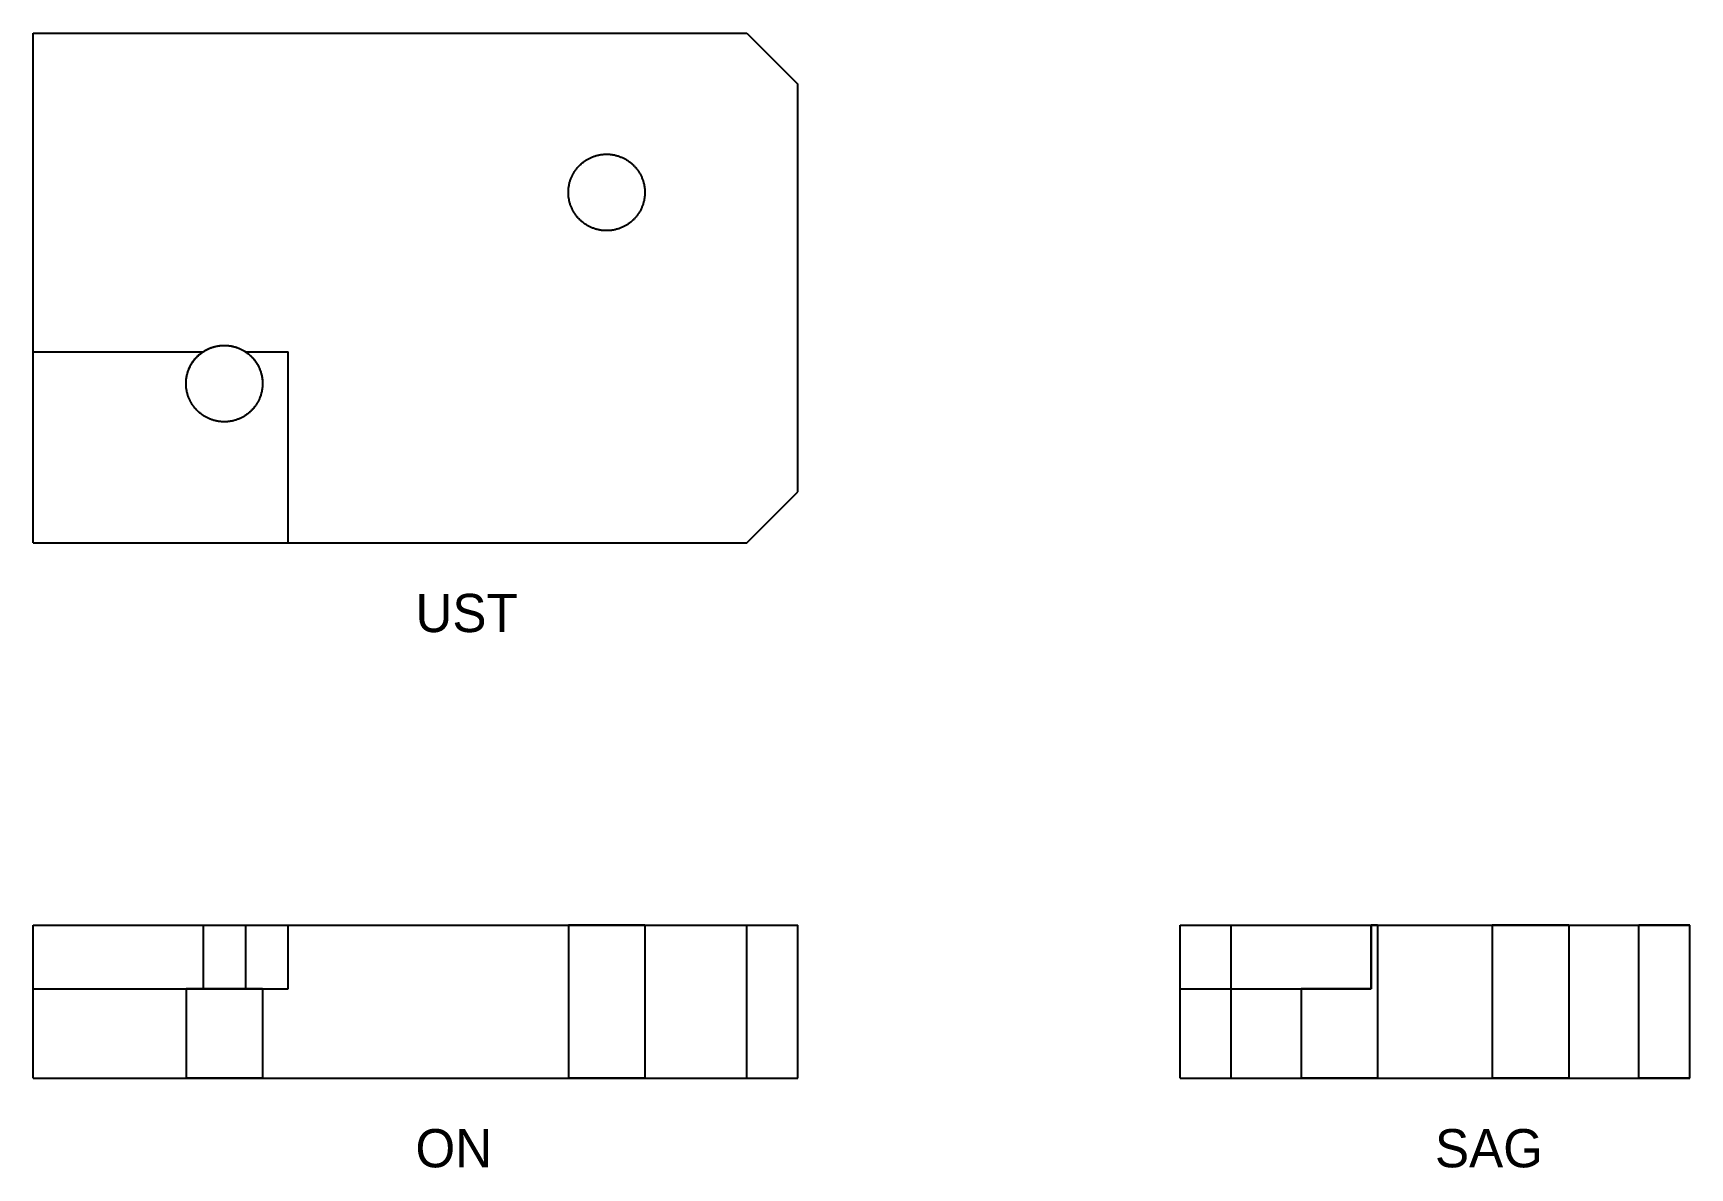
# Model space of a CAD drawing. Header units: metres. Extents: x 0 to 260, y -14 to 164.
import ezdxf

# ---------------------------------------------------------------- set-up
doc = ezdxf.new("R2010")
doc.units = ezdxf.units.M
doc.layers.add('GORUNEN', color=7, linetype='Continuous')
doc.layers.add('YAZI', color=7, linetype='Continuous')

msp = doc.modelspace()

# ---------------------------------------------------------------- linework, layer by layer
at = {"layer": 'GORUNEN'}
for points in [[(0, 114), (0, 164)], [(0, 164), (112, 164)], [(0, 84), (0, 164)], [(0, 164), (112, 164)], [(112, 164), (120, 156)], [(112, 164), (120, 156)], [(120, 92), (120, 156)], [(120, 92), (120, 156)], [(84, 139), (84, 139.12), (84, 139.24), (84.01, 139.36), (84.02, 139.48), (84.03, 139.6), (84.04, 139.72), (84.06, 139.84), (84.08, 139.95), (84.1, 140.07), (84.12, 140.19), (84.14, 140.31), (84.17, 140.42), (84.2, 140.54), (84.23, 140.65), (84.27, 140.77), (84.3, 140.88), (84.34, 141), (84.38, 141.11), (84.43, 141.22), (84.47, 141.33), (84.52, 141.44), (84.57, 141.55), (84.62, 141.66), (84.67, 141.76), (84.73, 141.87), (84.79, 141.97), (84.85, 142.08), (84.91, 142.18), (84.98, 142.28), (85.04, 142.38), (85.11, 142.48), (85.18, 142.57), (85.25, 142.67), (85.33, 142.76), (85.4, 142.86), (85.48, 142.95), (85.56, 143.04), (85.64, 143.12), (85.73, 143.21), (85.81, 143.3), (85.9, 143.38), (85.99, 143.46), (86.07, 143.54), (86.17, 143.62), (86.26, 143.69), (86.35, 143.76), (86.45, 143.84), (86.55, 143.91), (86.64, 143.97), (86.74, 144.04), (86.85, 144.1), (86.95, 144.17), (87.05, 144.23), (87.16, 144.28), (87.26, 144.34), (87.37, 144.39), (87.48, 144.44), (87.59, 144.49), (87.7, 144.54), (87.81, 144.59), (87.92, 144.63), (88.03, 144.67), (88.15, 144.71), (88.26, 144.74), (88.37, 144.78), (88.49, 144.81), (88.61, 144.84), (88.72, 144.86), (88.84, 144.89), (88.96, 144.91), (89.08, 144.93), (89.19, 144.95), (89.31, 144.96), (89.43, 144.97), (89.55, 144.98), (89.67, 144.99), (89.79, 145), (89.91, 145), (90.03, 145), (90.15, 145), (90.27, 144.99), (90.39, 144.99), (90.51, 144.98), (90.63, 144.97), (90.75, 144.95), (90.86, 144.94), (90.98, 144.92), (91.1, 144.9), (91.22, 144.88), (91.34, 144.85), (91.45, 144.82), (91.57, 144.79), (91.68, 144.76), (91.8, 144.72), (91.91, 144.69), (92.02, 144.65), (92.14, 144.61), (92.25, 144.56), (92.36, 144.52), (92.47, 144.47), (92.58, 144.42), (92.68, 144.37), (92.79, 144.31), (92.9, 144.25), (93, 144.2), (93.1, 144.14), (93.2, 144.07), (93.31, 144.01), (93.4, 143.94), (93.5, 143.87), (93.6, 143.8), (93.69, 143.73), (93.79, 143.65), (93.88, 143.58), (93.97, 143.5), (94.06, 143.42), (94.15, 143.34), (94.23, 143.25), (94.32, 143.17), (94.4, 143.08), (94.48, 142.99), (94.56, 142.9), (94.63, 142.81), (94.71, 142.72), (94.78, 142.62), (94.85, 142.53), (94.92, 142.43), (94.99, 142.33), (95.06, 142.23), (95.12, 142.13), (95.18, 142.03), (95.24, 141.92), (95.3, 141.82), (95.35, 141.71), (95.41, 141.6), (95.46, 141.49), (95.51, 141.39), (95.55, 141.28), (95.6, 141.16), (95.64, 141.05), (95.68, 140.94), (95.72, 140.83), (95.75, 140.71), (95.78, 140.6), (95.81, 140.48), (95.84, 140.36), (95.87, 140.25), (95.89, 140.13), (95.91, 140.01), (95.93, 139.89), (95.95, 139.78), (95.96, 139.66), (95.98, 139.54), (95.99, 139.42), (95.99, 139.3), (96, 139.18), (96, 139.06), (96, 138.94), (96, 138.82), (95.99, 138.7), (95.99, 138.58), (95.98, 138.46), (95.96, 138.34), (95.95, 138.22), (95.93, 138.11), (95.91, 137.99), (95.89, 137.87), (95.87, 137.75), (95.84, 137.64), (95.81, 137.52), (95.78, 137.4), (95.75, 137.29), (95.72, 137.17), (95.68, 137.06), (95.64, 136.95), (95.6, 136.84), (95.55, 136.72), (95.51, 136.61), (95.46, 136.51), (95.41, 136.4), (95.35, 136.29), (95.3, 136.18), (95.24, 136.08), (95.18, 135.97), (95.12, 135.87), (95.06, 135.77), (94.99, 135.67), (94.92, 135.57), (94.85, 135.47), (94.78, 135.38), (94.71, 135.28), (94.63, 135.19), (94.56, 135.1), (94.48, 135.01), (94.4, 134.92), (94.32, 134.83), (94.23, 134.75), (94.15, 134.66), (94.06, 134.58), (93.97, 134.5), (93.88, 134.42), (93.79, 134.35), (93.69, 134.27), (93.6, 134.2), (93.5, 134.13), (93.4, 134.06), (93.31, 133.99), (93.2, 133.93), (93.1, 133.86), (93, 133.8), (92.9, 133.75), (92.79, 133.69), (92.68, 133.63), (92.58, 133.58), (92.47, 133.53), (92.36, 133.48), (92.25, 133.44), (92.14, 133.39), (92.02, 133.35), (91.91, 133.31), (91.8, 133.28), (91.68, 133.24), (91.57, 133.21), (91.45, 133.18), (91.34, 133.15), (91.22, 133.12), (91.1, 133.1), (90.98, 133.08), (90.86, 133.06), (90.75, 133.05), (90.63, 133.03), (90.51, 133.02), (90.39, 133.01), (90.27, 133.01), (90.15, 133), (90.03, 133), (89.91, 133), (89.79, 133), (89.67, 133.01), (89.55, 133.02), (89.43, 133.03), (89.31, 133.04), (89.19, 133.05), (89.08, 133.07), (88.96, 133.09), (88.84, 133.11), (88.72, 133.14), (88.61, 133.16), (88.49, 133.19), (88.37, 133.22), (88.26, 133.26), (88.15, 133.29), (88.03, 133.33), (87.92, 133.37), (87.81, 133.41), (87.7, 133.46), (87.59, 133.51), (87.48, 133.56), (87.37, 133.61), (87.26, 133.66), (87.16, 133.72), (87.05, 133.77), (86.95, 133.83), (86.85, 133.9), (86.74, 133.96), (86.64, 134.03), (86.55, 134.09), (86.45, 134.16), (86.35, 134.24), (86.26, 134.31), (86.17, 134.38), (86.07, 134.46), (85.99, 134.54), (85.9, 134.62), (85.81, 134.7), (85.73, 134.79), (85.64, 134.88), (85.56, 134.96), (85.48, 135.05), (85.4, 135.14), (85.33, 135.24), (85.25, 135.33), (85.18, 135.43), (85.11, 135.52), (85.04, 135.62), (84.98, 135.72), (84.91, 135.82), (84.85, 135.92), (84.79, 136.03), (84.73, 136.13), (84.67, 136.24), (84.62, 136.34), (84.57, 136.45), (84.52, 136.56), (84.47, 136.67), (84.43, 136.78), (84.38, 136.89), (84.34, 137), (84.3, 137.12), (84.27, 137.23), (84.23, 137.35), (84.2, 137.46), (84.17, 137.58), (84.14, 137.69), (84.12, 137.81), (84.1, 137.93), (84.08, 138.05), (84.06, 138.16), (84.04, 138.28), (84.03, 138.4), (84.02, 138.52), (84.01, 138.64), (84, 138.76), (84, 138.88), (84, 139)], [(84, 139), (84, 139.12), (84, 139.24), (84.01, 139.36), (84.02, 139.48), (84.03, 139.6), (84.04, 139.72), (84.06, 139.84), (84.08, 139.95), (84.1, 140.07), (84.12, 140.19), (84.14, 140.31), (84.17, 140.42), (84.2, 140.54), (84.23, 140.65), (84.27, 140.77), (84.3, 140.88), (84.34, 141), (84.38, 141.11), (84.43, 141.22), (84.47, 141.33), (84.52, 141.44), (84.57, 141.55), (84.62, 141.66), (84.67, 141.76), (84.73, 141.87), (84.79, 141.97), (84.85, 142.08), (84.91, 142.18), (84.98, 142.28), (85.04, 142.38), (85.11, 142.48), (85.18, 142.57), (85.25, 142.67), (85.33, 142.76), (85.4, 142.86), (85.48, 142.95), (85.56, 143.04), (85.64, 143.12), (85.73, 143.21), (85.81, 143.3), (85.9, 143.38), (85.99, 143.46), (86.07, 143.54), (86.17, 143.62), (86.26, 143.69), (86.35, 143.76), (86.45, 143.84), (86.55, 143.91), (86.64, 143.97), (86.74, 144.04), (86.85, 144.1), (86.95, 144.17), (87.05, 144.23), (87.16, 144.28), (87.26, 144.34), (87.37, 144.39), (87.48, 144.44), (87.59, 144.49), (87.7, 144.54), (87.81, 144.59), (87.92, 144.63), (88.03, 144.67), (88.15, 144.71), (88.26, 144.74), (88.37, 144.78), (88.49, 144.81), (88.61, 144.84), (88.72, 144.86), (88.84, 144.89), (88.96, 144.91), (89.08, 144.93), (89.19, 144.95), (89.31, 144.96), (89.43, 144.97), (89.55, 144.98), (89.67, 144.99), (89.79, 145), (89.91, 145), (90.03, 145), (90.15, 145), (90.27, 144.99), (90.39, 144.99), (90.51, 144.98), (90.63, 144.97), (90.75, 144.95), (90.86, 144.94), (90.98, 144.92), (91.1, 144.9), (91.22, 144.88), (91.34, 144.85), (91.45, 144.82), (91.57, 144.79), (91.68, 144.76), (91.8, 144.72), (91.91, 144.69), (92.02, 144.65), (92.14, 144.61), (92.25, 144.56), (92.36, 144.52), (92.47, 144.47), (92.58, 144.42), (92.68, 144.37), (92.79, 144.31), (92.9, 144.25), (93, 144.2), (93.1, 144.14), (93.2, 144.07), (93.31, 144.01), (93.4, 143.94), (93.5, 143.87), (93.6, 143.8), (93.69, 143.73), (93.79, 143.65), (93.88, 143.58), (93.97, 143.5), (94.06, 143.42), (94.15, 143.34), (94.23, 143.25), (94.32, 143.17), (94.4, 143.08), (94.48, 142.99), (94.56, 142.9), (94.63, 142.81), (94.71, 142.72), (94.78, 142.62), (94.85, 142.53), (94.92, 142.43), (94.99, 142.33), (95.06, 142.23), (95.12, 142.13), (95.18, 142.03), (95.24, 141.92), (95.3, 141.82), (95.35, 141.71), (95.41, 141.6), (95.46, 141.49), (95.51, 141.39), (95.55, 141.28), (95.6, 141.16), (95.64, 141.05), (95.68, 140.94), (95.72, 140.83), (95.75, 140.71), (95.78, 140.6), (95.81, 140.48), (95.84, 140.36), (95.87, 140.25), (95.89, 140.13), (95.91, 140.01), (95.93, 139.89), (95.95, 139.78), (95.96, 139.66), (95.98, 139.54), (95.99, 139.42), (95.99, 139.3), (96, 139.18), (96, 139.06), (96, 138.94), (96, 138.82), (95.99, 138.7), (95.99, 138.58), (95.98, 138.46), (95.96, 138.34), (95.95, 138.22), (95.93, 138.11), (95.91, 137.99), (95.89, 137.87), (95.87, 137.75), (95.84, 137.64), (95.81, 137.52), (95.78, 137.4), (95.75, 137.29), (95.72, 137.17), (95.68, 137.06), (95.64, 136.95), (95.6, 136.84), (95.55, 136.72), (95.51, 136.61), (95.46, 136.51), (95.41, 136.4), (95.35, 136.29), (95.3, 136.18), (95.24, 136.08), (95.18, 135.97), (95.12, 135.87), (95.06, 135.77), (94.99, 135.67), (94.92, 135.57), (94.85, 135.47), (94.78, 135.38), (94.71, 135.28), (94.63, 135.19), (94.56, 135.1), (94.48, 135.01), (94.4, 134.92), (94.32, 134.83), (94.23, 134.75), (94.15, 134.66), (94.06, 134.58), (93.97, 134.5), (93.88, 134.42), (93.79, 134.35), (93.69, 134.27), (93.6, 134.2), (93.5, 134.13), (93.4, 134.06), (93.31, 133.99), (93.2, 133.93), (93.1, 133.86), (93, 133.8), (92.9, 133.75), (92.79, 133.69), (92.68, 133.63), (92.58, 133.58), (92.47, 133.53), (92.36, 133.48), (92.25, 133.44), (92.14, 133.39), (92.02, 133.35), (91.91, 133.31), (91.8, 133.28), (91.68, 133.24), (91.57, 133.21), (91.45, 133.18), (91.34, 133.15), (91.22, 133.12), (91.1, 133.1), (90.98, 133.08), (90.86, 133.06), (90.75, 133.05), (90.63, 133.03), (90.51, 133.02), (90.39, 133.01), (90.27, 133.01), (90.15, 133), (90.03, 133), (89.91, 133), (89.79, 133), (89.67, 133.01), (89.55, 133.02), (89.43, 133.03), (89.31, 133.04), (89.19, 133.05), (89.08, 133.07), (88.96, 133.09), (88.84, 133.11), (88.72, 133.14), (88.61, 133.16), (88.49, 133.19), (88.37, 133.22), (88.26, 133.26), (88.15, 133.29), (88.03, 133.33), (87.92, 133.37), (87.81, 133.41), (87.7, 133.46), (87.59, 133.51), (87.48, 133.56), (87.37, 133.61), (87.26, 133.66), (87.16, 133.72), (87.05, 133.77), (86.95, 133.83), (86.85, 133.9), (86.74, 133.96), (86.64, 134.03), (86.55, 134.09), (86.45, 134.16), (86.35, 134.24), (86.26, 134.31), (86.17, 134.38), (86.07, 134.46), (85.99, 134.54), (85.9, 134.62), (85.81, 134.7), (85.73, 134.79), (85.64, 134.88), (85.56, 134.96), (85.48, 135.05), (85.4, 135.14), (85.33, 135.24), (85.25, 135.33), (85.18, 135.43), (85.11, 135.52), (85.04, 135.62), (84.98, 135.72), (84.91, 135.82), (84.85, 135.92), (84.79, 136.03), (84.73, 136.13), (84.67, 136.24), (84.62, 136.34), (84.57, 136.45), (84.52, 136.56), (84.47, 136.67), (84.43, 136.78), (84.38, 136.89), (84.34, 137), (84.3, 137.12), (84.27, 137.23), (84.23, 137.35), (84.2, 137.46), (84.17, 137.58), (84.14, 137.69), (84.12, 137.81), (84.1, 137.93), (84.08, 138.05), (84.06, 138.16), (84.04, 138.28), (84.03, 138.4), (84.02, 138.52), (84.01, 138.64), (84, 138.76), (84, 138.88), (84, 139)], [(24, 109), (24, 109.12), (24, 109.24), (24.01, 109.36), (24.02, 109.48), (24.03, 109.6), (24.04, 109.72), (24.06, 109.84), (24.08, 109.95), (24.1, 110.07), (24.12, 110.19), (24.14, 110.31), (24.17, 110.42), (24.2, 110.54), (24.23, 110.65), (24.27, 110.77), (24.3, 110.88), (24.34, 111), (24.38, 111.11), (24.43, 111.22), (24.47, 111.33), (24.52, 111.44), (24.57, 111.55), (24.62, 111.66), (24.67, 111.76), (24.73, 111.87), (24.79, 111.97), (24.85, 112.08), (24.91, 112.18), (24.98, 112.28), (25.04, 112.38), (25.11, 112.48), (25.18, 112.57), (25.25, 112.67), (25.33, 112.76), (25.4, 112.86), (25.48, 112.95), (25.56, 113.04), (25.64, 113.12), (25.73, 113.21), (25.81, 113.3), (25.9, 113.38), (25.99, 113.46), (26.07, 113.54), (26.17, 113.62), (26.26, 113.69), (26.35, 113.76), (26.45, 113.84), (26.55, 113.91), (26.64, 113.97), (26.74, 114.04), (26.85, 114.1), (26.95, 114.17), (27.05, 114.23), (27.16, 114.28), (27.26, 114.34), (27.37, 114.39), (27.48, 114.44), (27.59, 114.49), (27.7, 114.54), (27.81, 114.59), (27.92, 114.63), (28.03, 114.67), (28.15, 114.71), (28.26, 114.74), (28.37, 114.78), (28.49, 114.81), (28.61, 114.84), (28.72, 114.86), (28.84, 114.89), (28.96, 114.91), (29.08, 114.93), (29.19, 114.95), (29.31, 114.96), (29.43, 114.97), (29.55, 114.98), (29.67, 114.99), (29.79, 115), (29.91, 115), (30.03, 115), (30.15, 115), (30.27, 114.99), (30.39, 114.99), (30.51, 114.98), (30.63, 114.97), (30.75, 114.95), (30.86, 114.94), (30.98, 114.92), (31.1, 114.9), (31.22, 114.88), (31.34, 114.85), (31.45, 114.82), (31.57, 114.79), (31.68, 114.76), (31.8, 114.72), (31.91, 114.69), (32.02, 114.65), (32.14, 114.61), (32.25, 114.56), (32.36, 114.52), (32.47, 114.47), (32.58, 114.42), (32.68, 114.37), (32.79, 114.31), (32.9, 114.25), (33, 114.2), (33.1, 114.14), (33.2, 114.07), (33.31, 114.01), (33.4, 113.94), (33.5, 113.87), (33.6, 113.8), (33.69, 113.73), (33.79, 113.65), (33.88, 113.58), (33.97, 113.5), (34.06, 113.42), (34.15, 113.34), (34.23, 113.25), (34.32, 113.17), (34.4, 113.08), (34.48, 112.99), (34.56, 112.9), (34.63, 112.81), (34.71, 112.72), (34.78, 112.62), (34.85, 112.53), (34.92, 112.43), (34.99, 112.33), (35.06, 112.23), (35.12, 112.13), (35.18, 112.03), (35.24, 111.92), (35.3, 111.82), (35.35, 111.71), (35.41, 111.6), (35.46, 111.49), (35.51, 111.39), (35.55, 111.28), (35.6, 111.16), (35.64, 111.05), (35.68, 110.94), (35.72, 110.83), (35.75, 110.71), (35.78, 110.6), (35.81, 110.48), (35.84, 110.36), (35.87, 110.25), (35.89, 110.13), (35.91, 110.01), (35.93, 109.89), (35.95, 109.78), (35.96, 109.66), (35.98, 109.54), (35.99, 109.42), (35.99, 109.3), (36, 109.18), (36, 109.06), (36, 108.94), (36, 108.82), (35.99, 108.7), (35.99, 108.58), (35.98, 108.46), (35.96, 108.34), (35.95, 108.22), (35.93, 108.11), (35.91, 107.99), (35.89, 107.87), (35.87, 107.75), (35.84, 107.64), (35.81, 107.52), (35.78, 107.4), (35.75, 107.29), (35.72, 107.17), (35.68, 107.06), (35.64, 106.95), (35.6, 106.84), (35.55, 106.72), (35.51, 106.61), (35.46, 106.51), (35.41, 106.4), (35.35, 106.29), (35.3, 106.18), (35.24, 106.08), (35.18, 105.97), (35.12, 105.87), (35.06, 105.77), (34.99, 105.67), (34.92, 105.57), (34.85, 105.47), (34.78, 105.38), (34.71, 105.28), (34.63, 105.19), (34.56, 105.1), (34.48, 105.01), (34.4, 104.92), (34.32, 104.83), (34.23, 104.75), (34.15, 104.66), (34.06, 104.58), (33.97, 104.5), (33.88, 104.42), (33.79, 104.35), (33.69, 104.27), (33.6, 104.2), (33.5, 104.13), (33.4, 104.06), (33.31, 103.99), (33.2, 103.93), (33.1, 103.86), (33, 103.8), (32.9, 103.75), (32.79, 103.69), (32.68, 103.63), (32.58, 103.58), (32.47, 103.53), (32.36, 103.48), (32.25, 103.44), (32.14, 103.39), (32.02, 103.35), (31.91, 103.31), (31.8, 103.28), (31.68, 103.24), (31.57, 103.21), (31.45, 103.18), (31.34, 103.15), (31.22, 103.12), (31.1, 103.1), (30.98, 103.08), (30.86, 103.06), (30.75, 103.05), (30.63, 103.03), (30.51, 103.02), (30.39, 103.01), (30.27, 103.01), (30.15, 103), (30.03, 103), (29.91, 103), (29.79, 103), (29.67, 103.01), (29.55, 103.02), (29.43, 103.03), (29.31, 103.04), (29.19, 103.05), (29.08, 103.07), (28.96, 103.09), (28.84, 103.11), (28.72, 103.14), (28.61, 103.16), (28.49, 103.19), (28.37, 103.22), (28.26, 103.26), (28.15, 103.29), (28.03, 103.33), (27.92, 103.37), (27.81, 103.41), (27.7, 103.46), (27.59, 103.51), (27.48, 103.56), (27.37, 103.61), (27.26, 103.66), (27.16, 103.72), (27.05, 103.77), (26.95, 103.83), (26.85, 103.9), (26.74, 103.96), (26.64, 104.03), (26.55, 104.09), (26.45, 104.16), (26.35, 104.24), (26.26, 104.31), (26.17, 104.38), (26.07, 104.46), (25.99, 104.54), (25.9, 104.62), (25.81, 104.7), (25.73, 104.79), (25.64, 104.88), (25.56, 104.96), (25.48, 105.05), (25.4, 105.14), (25.33, 105.24), (25.25, 105.33), (25.18, 105.43), (25.11, 105.52), (25.04, 105.62), (24.98, 105.72), (24.91, 105.82), (24.85, 105.92), (24.79, 106.03), (24.73, 106.13), (24.67, 106.24), (24.62, 106.34), (24.57, 106.45), (24.52, 106.56), (24.47, 106.67), (24.43, 106.78), (24.38, 106.89), (24.34, 107), (24.3, 107.12), (24.27, 107.23), (24.23, 107.35), (24.2, 107.46), (24.17, 107.58), (24.14, 107.69), (24.12, 107.81), (24.1, 107.93), (24.08, 108.05), (24.06, 108.16), (24.04, 108.28), (24.03, 108.4), (24.02, 108.52), (24.01, 108.64), (24, 108.76), (24, 108.88), (24, 109)], [(26.68, 114), (26.78, 114.06), (26.88, 114.13), (26.99, 114.19), (27.09, 114.25), (27.2, 114.3), (27.3, 114.36), (27.41, 114.41), (27.52, 114.46), (27.62, 114.51), (27.73, 114.56), (27.85, 114.6), (27.96, 114.64), (28.07, 114.68), (28.18, 114.72), (28.3, 114.75), (28.41, 114.79), (28.53, 114.82), (28.64, 114.84), (28.76, 114.87), (28.88, 114.89), (28.99, 114.91), (29.11, 114.93), (29.23, 114.95), (29.35, 114.96), (29.46, 114.98), (29.58, 114.99), (29.7, 114.99), (29.82, 115), (29.94, 115), (30.06, 115), (30.18, 115), (30.3, 114.99), (30.42, 114.99), (30.54, 114.98), (30.65, 114.96), (30.77, 114.95), (30.89, 114.93), (31.01, 114.91), (31.12, 114.89), (31.24, 114.87), (31.36, 114.84), (31.47, 114.82), (31.59, 114.79), (31.7, 114.75), (31.82, 114.72), (31.93, 114.68), (32.04, 114.64), (32.15, 114.6), (32.27, 114.56), (32.38, 114.51), (32.48, 114.46), (32.59, 114.41), (32.7, 114.36), (32.8, 114.3), (32.91, 114.25), (33.01, 114.19), (33.12, 114.13), (33.22, 114.06), (33.32, 114)], [(0, 114), (26.68, 114)], [(0, 84), (0, 114)], [(0, 114), (26.68, 114)], [(24, 109), (24, 109.12), (24, 109.24), (24.01, 109.35), (24.02, 109.47), (24.03, 109.59), (24.04, 109.71), (24.06, 109.82), (24.07, 109.94), (24.09, 110.06), (24.12, 110.17), (24.14, 110.29), (24.17, 110.41), (24.2, 110.52), (24.23, 110.63), (24.26, 110.75), (24.3, 110.86), (24.33, 110.97), (24.37, 111.08), (24.42, 111.19), (24.46, 111.3), (24.51, 111.41), (24.55, 111.52), (24.61, 111.63), (24.66, 111.73), (24.71, 111.84), (24.77, 111.94), (24.83, 112.04), (24.89, 112.14), (24.95, 112.24), (25.02, 112.34), (25.08, 112.44), (25.15, 112.54), (25.22, 112.63), (25.3, 112.73), (25.37, 112.82), (25.45, 112.91), (25.52, 113), (25.6, 113.08), (25.69, 113.17), (25.77, 113.25), (25.85, 113.34), (25.94, 113.42), (26.03, 113.5), (26.12, 113.57), (26.21, 113.65), (26.3, 113.72), (26.39, 113.8), (26.49, 113.87), (26.59, 113.93), (26.68, 114)], [(33.32, 114), (33.42, 113.93), (33.51, 113.86), (33.61, 113.79), (33.7, 113.72), (33.8, 113.65), (33.89, 113.57), (33.98, 113.49), (34.07, 113.41), (34.16, 113.33), (34.24, 113.24), (34.32, 113.16), (34.41, 113.07), (34.49, 112.98), (34.57, 112.89), (34.64, 112.8), (34.72, 112.71), (34.79, 112.61), (34.86, 112.52), (34.93, 112.42), (35, 112.32), (35.06, 112.22), (35.13, 112.12), (35.19, 112.02), (35.25, 111.91), (35.3, 111.81), (35.36, 111.7), (35.41, 111.59), (35.46, 111.48), (35.51, 111.37), (35.56, 111.26), (35.6, 111.15), (35.64, 111.04), (35.68, 110.93), (35.72, 110.81), (35.75, 110.7), (35.79, 110.59), (35.82, 110.47), (35.85, 110.35), (35.87, 110.24), (35.89, 110.12), (35.92, 110), (35.93, 109.88), (35.95, 109.77), (35.97, 109.65), (35.98, 109.53), (35.99, 109.41), (35.99, 109.29), (36, 109.17), (36, 109.05), (36, 108.93), (36, 108.81), (35.99, 108.69), (35.98, 108.57), (35.97, 108.45), (35.96, 108.33), (35.95, 108.21), (35.93, 108.1), (35.91, 107.98), (35.89, 107.86), (35.87, 107.74), (35.84, 107.63), (35.81, 107.51), (35.78, 107.39), (35.75, 107.28), (35.71, 107.17), (35.67, 107.05), (35.64, 106.94), (35.59, 106.83), (35.55, 106.72), (35.5, 106.61), (35.45, 106.5), (35.4, 106.39), (35.35, 106.28), (35.29, 106.18), (35.24, 106.07), (35.18, 105.97), (35.12, 105.86), (35.05, 105.76), (34.99, 105.66), (34.92, 105.56), (34.85, 105.47), (34.78, 105.37), (34.7, 105.28), (34.63, 105.18), (34.55, 105.09), (34.47, 105), (34.39, 104.91), (34.31, 104.83), (34.23, 104.74), (34.14, 104.66), (34.05, 104.58), (33.96, 104.5), (33.87, 104.42), (33.78, 104.34), (33.69, 104.27), (33.59, 104.19), (33.5, 104.12), (33.4, 104.06), (33.3, 103.99), (33.2, 103.92), (33.1, 103.86), (32.99, 103.8), (32.89, 103.74), (32.78, 103.69), (32.68, 103.63), (32.57, 103.58), (32.46, 103.53), (32.35, 103.48), (32.24, 103.43), (32.13, 103.39), (32.02, 103.35), (31.91, 103.31), (31.79, 103.27), (31.68, 103.24), (31.56, 103.21), (31.45, 103.18), (31.33, 103.15), (31.21, 103.12), (31.1, 103.1), (30.98, 103.08), (30.86, 103.06), (30.74, 103.05), (30.62, 103.03), (30.5, 103.02), (30.38, 103.01), (30.26, 103.01), (30.14, 103), (30.02, 103), (29.91, 103), (29.79, 103), (29.67, 103.01), (29.55, 103.02), (29.43, 103.03), (29.31, 103.04), (29.19, 103.05), (29.07, 103.07), (28.95, 103.09), (28.84, 103.11), (28.72, 103.14), (28.6, 103.17), (28.49, 103.19), (28.37, 103.23), (28.26, 103.26), (28.14, 103.29), (28.03, 103.33), (27.92, 103.37), (27.8, 103.42), (27.69, 103.46), (27.58, 103.51), (27.47, 103.56), (27.37, 103.61), (27.26, 103.66), (27.15, 103.72), (27.05, 103.78), (26.95, 103.84), (26.84, 103.9), (26.74, 103.96), (26.64, 104.03), (26.54, 104.1), (26.45, 104.17), (26.35, 104.24), (26.26, 104.31), (26.16, 104.39), (26.07, 104.46), (25.98, 104.54), (25.9, 104.62), (25.81, 104.71), (25.72, 104.79), (25.64, 104.88), (25.56, 104.96), (25.48, 105.05), (25.4, 105.15), (25.33, 105.24), (25.25, 105.33), (25.18, 105.43), (25.11, 105.52), (25.04, 105.62), (24.98, 105.72), (24.91, 105.82), (24.85, 105.92), (24.79, 106.03), (24.73, 106.13), (24.67, 106.24), (24.62, 106.34), (24.57, 106.45), (24.52, 106.56), (24.47, 106.67), (24.43, 106.78), (24.38, 106.89), (24.34, 107.01), (24.3, 107.12), (24.27, 107.23), (24.23, 107.35), (24.2, 107.46), (24.17, 107.58), (24.14, 107.69), (24.12, 107.81), (24.1, 107.93), (24.08, 108.05), (24.06, 108.17), (24.04, 108.28), (24.03, 108.4), (24.02, 108.52), (24.01, 108.64), (24, 108.76), (24, 108.88), (24, 109)], [(33.32, 114), (40, 114)], [(33.32, 114), (40, 114)], [(40, 84), (40, 114)], [(40, 84), (40, 114)], [(112, 84), (120, 92)], [(112, 84), (120, 92)], [(0, 84), (40, 84)], [(0, 84), (112, 84)], [(40, 84), (112, 84)], [(0, 24), (26.68, 24)], [(0, 14), (0, 24)], [(0, 24), (112, 24)], [(0, 0), (0, 24)], [(26.68, 24), (33.32, 24)], [(26.68, 24), (26.68, 14)], [(33.32, 24), (40, 24)], [(33.32, 24), (33.32, 14)], [(40, 24), (112, 24)], [(40, 14), (40, 24)], [(40, 14), (40, 24)], [(84, 24), (96, 24)], [(96, 24), (84, 24)], [(84, 24), (84, 0)], [(96, 24), (96, 0)], [(112, 0), (112, 24)], [(112, 24), (120, 24)], [(112, 24), (120, 24)], [(112, 0), (112, 24)], [(120, 0), (120, 24)], [(120, 0), (120, 24)], [(180, 0), (180, 24)], [(180, 24), (188, 24)], [(180, 14), (180, 24)], [(180, 24), (210, 24)], [(188, 0), (188, 24)], [(188, 24), (252, 24)], [(210, 24), (211, 24)], [(211, 24), (210, 24)], [(210, 24), (260, 24)], [(210, 14), (210, 24)], [(210, 14), (210, 24)], [(210, 24), (210, 14)], [(210, 24), (210, 14)], [(211, 24), (211, 0)], [(241, 24), (229, 24)], [(229, 24), (235, 24)], [(229, 24), (229, 0)], [(235, 24), (241, 24)], [(241, 24), (241, 0)], [(260, 24), (252, 24)], [(252, 0), (252, 24)], [(260, 0), (260, 24)], [(260, 0), (260, 24)], [(0, 14), (40, 14)], [(0, 0), (0, 14)], [(0, 14), (26.68, 14)], [(24, 14), (26.68, 14)], [(36, 14), (24, 14)], [(24, 14), (24, 0)], [(33.32, 14), (36, 14)], [(33.32, 14), (40, 14)], [(36, 14), (36, 0)], [(180, 0), (180, 14)], [(180, 14), (210, 14)], [(180, 14), (210, 14)], [(210, 14), (199, 14)], [(199, 14), (205, 14)], [(199, 14), (199, 0)], [(205, 14), (210, 14)], [(0, 0), (112, 0)], [(0, 0), (112, 0)], [(24, 0), (36, 0)], [(36, 0), (24, 0)], [(84, 0), (96, 0)], [(96, 0), (84, 0)], [(112, 0), (120, 0)], [(112, 0), (120, 0)], [(180, 0), (188, 0)], [(180, 0), (260, 0)], [(188, 0), (252, 0)], [(211, 0), (199, 0)], [(199, 0), (205, 0)], [(205, 0), (211, 0)], [(241, 0), (229, 0)], [(229, 0), (235, 0)], [(235, 0), (241, 0)], [(260, 0), (252, 0)]]:
    msp.add_lwpolyline(points, dxfattribs=at)

# ---------------------------------------------------------------- texts
at = {"layer": 'YAZI'}
for s, p in [('UST', (60, 70)), ('ON', (60, -14)), ('SAG', (220, -14))]:
    msp.add_text(s, height=6, dxfattribs=at).set_placement(p)

doc.saveas('drawing.dxf')
